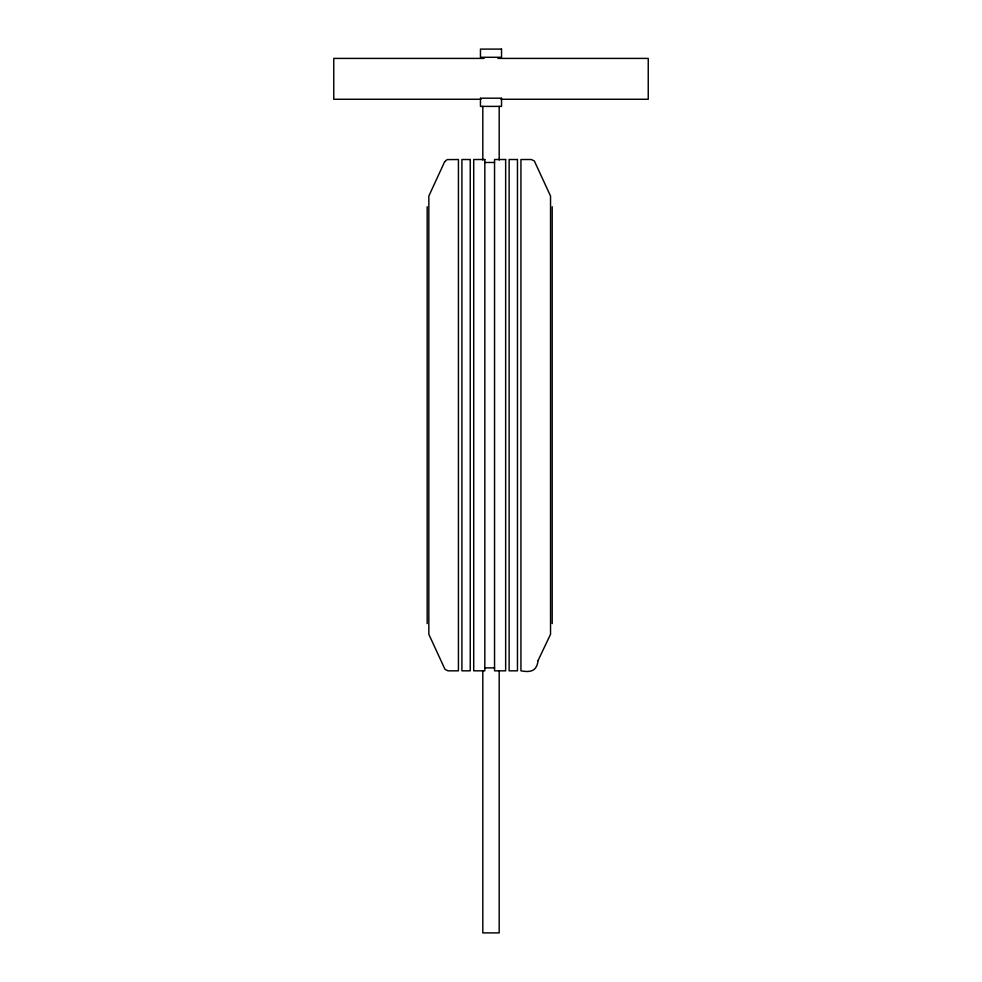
<?xml version="1.0" encoding="UTF-8"?>
<svg xmlns="http://www.w3.org/2000/svg" width="982" height="982" viewBox="0 0 982 982"><rect width="100%" height="100%" fill="white"/><g stroke="black" fill="none" stroke-linecap="round" stroke-linejoin="round"><path stroke-width="1.47" d="M484.101 58.404L333.757 58.404L333.757 99.268L481.033 99.268M497.899 58.404L648.243 58.404L648.243 99.268L500.967 99.268M480.812 98.2L501.188 98.2M484.826 162.472L494.547 162.472M484.826 667.883L494.547 667.883M552.191 206.736L552.191 623.607M501.544 98.2L501.544 106.387L480.456 106.387L480.456 98.2M499.187 106.387L499.187 160.054M499.187 670.681L499.187 932.9L482.813 932.9L482.813 670.681M482.813 106.387L482.813 160.054M427.182 206.736L427.182 623.607M444.662 161.699L428.839 196.044L428.839 634.298L445.006 669.356L448.013 670.829L458.434 670.829L458.434 159.514L447.117 159.612L444.662 161.699M538.062 660.555C536.798 671.295 530.55 672.596 520.939 670.829L520.939 159.514L531.348 159.514L534.355 160.987L550.534 196.044L550.534 634.298L538.062 660.555M501.544 49.1L480.456 49.1L480.456 57.287L501.544 57.287L501.544 49.1M470.243 159.514L461.908 159.514L461.908 670.829L470.243 670.829L470.243 159.514M484.826 159.514L473.717 159.514L473.717 670.829L484.826 670.829L484.826 159.514M505.656 159.514L494.547 159.514L494.547 670.829L505.656 670.829L505.656 159.514M517.465 159.514L509.13 159.514L509.13 670.829L517.465 670.829L517.465 159.514"/></g></svg>
